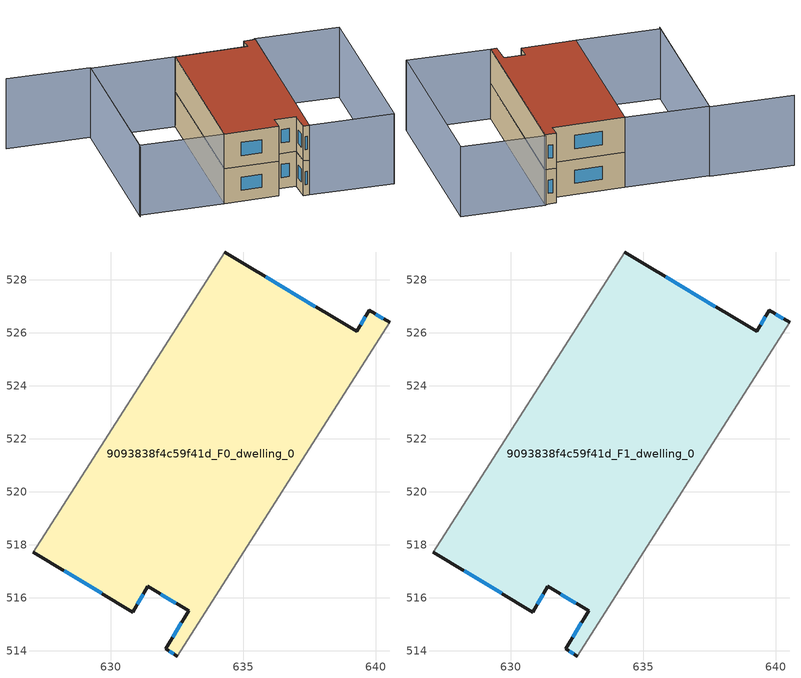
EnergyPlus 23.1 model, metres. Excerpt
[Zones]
9093838f4c59f41d_F0_dwelling_0
 floor ground (EU_floor_Construction): 639.76,526.86 640.53,526.4 632.51,513.8 632.07,514.07 632.93,515.51 631.4,516.43 630.82,515.46 627.07,517.72 634.29,529.06 639.28,526.06 z0
 wall outside (EU_wall_Construction): 627.07,517.72 630.82,515.46 631.4,516.43 632.93,515.51 632.07,514.07 632.51,513.8 / 640.53,526.4 639.76,526.86 639.28,526.06 634.29,529.06 z0:3
 wall adiabatic (EU_wall_Construction): 634.29,529.06 627.07,517.72 / 632.51,513.8 640.53,526.4 z0:3
 window (EU_Window_Construction): 632.66,515.06 632.34,514.52 / 631.88,516.14 632.45,515.8 / 631,515.77 631.22,516.13 / 628.24,517.02 629.65,516.17 / 637.72,526.99 635.84,528.12 / 639.61,526.61 639.43,526.31 / 640.29,526.54 640,526.71 / 632.2,513.99 632.37,513.89 z0.93:2.07
9093838f4c59f41d_F1_dwelling_0
 floor to 9093838f4c59f41d_F0_dwelling_0 (EU_floor_Construction): 639.76,526.86 640.53,526.4 632.51,513.8 632.07,514.07 632.93,515.51 631.4,516.43 630.82,515.46 627.07,517.72 634.29,529.06 639.28,526.06 z3
 wall outside (EU_wall_Construction): 627.07,517.72 630.82,515.46 631.4,516.43 632.93,515.51 632.07,514.07 632.51,513.8 / 640.53,526.4 639.76,526.86 639.28,526.06 634.29,529.06 z3:6
 wall adiabatic (EU_wall_Construction): 634.29,529.06 627.07,517.72 / 632.51,513.8 640.53,526.4 z3:6
 window (EU_Window_Construction): 632.66,515.06 632.34,514.52 / 631.88,516.14 632.45,515.8 / 631,515.77 631.22,516.13 / 628.24,517.02 629.65,516.17 / 637.72,526.99 635.84,528.12 / 639.61,526.61 639.43,526.31 / 640.29,526.54 640,526.71 / 632.2,513.99 632.37,513.89 z3.93:5.07
 roof outside (EU_roof_Construction): 632.93,515.51 632.07,514.07 632.51,513.8 640.53,526.4 639.76,526.86 639.28,526.06 634.29,529.06 627.07,517.72 630.82,515.46 631.4,516.43 z6
shading: 622.99,536.36 628.64,532.76 / 628.64,532.76 621.23,521.11 / 632.51,513.8 640.61,526.53 / 640.61,526.53 646.29,522.91 / 646.29,522.91 638.19,510.19 / 638.19,510.19 632.51,513.8 / 634.29,529.06 627.06,517.71 / 627.06,517.71 621.37,521.33 / 621.37,521.33 628.6,532.68 / 628.6,532.68 634.29,529.06 z0:6
[Building]
EU S2 Campaign: North Axis=0; Terrain=City; Solar Distribution=FullExterior
[Site:Location]
Montreal-Trudeau.Intl.AP: Latitude=45.4667; Longitude=-73.75; Time Zone=-5; Elevation=36
[SizingPeriod:WeatherFileDays]
AnnualSizingPeriod: Begin Month=1; Begin Day of Month=1; End Month=12; End Day of Month=31; Day of Week for Start Day=Monday; Use Weather File Daylight Saving Period=No; Use Weather File Rain and Snow Indicators=No
[MATERIAL]
EU_InternalMass_Material: Roughness=MediumRough; Thickness=0.1; Conductivity=1; Density=1800; Specific Heat=900; Thermal Absorptance=0.9; Solar Absorptance=0.7; Visible Absorptance=0.7
[MATERIAL:NOMASS] Roughness=MediumRough; Thermal Absorptance=0.9; Solar Absorptance=0.7; Visible Absorptance=0.7
Name | Thermal Resistance
EU_wall_NoMass; EU_floor_NoMass | 1.51479
EU_roof_NoMass | 2.84114
[WINDOWMATERIAL:SIMPLEGLAZINGSYSTEM]
EU_Window_SimpleGlazing: UFactor=3.53504; Solar Heat Gain Coefficient=0.8; Visible Transmittance=0.8
[CONSTRUCTION]
EU_wall_Construction: EU_wall_NoMass
EU_roof_Construction: EU_roof_NoMass
EU_floor_Construction: EU_floor_NoMass
EU_Window_Construction: EU_Window_SimpleGlazing
EU_InternalMass_Construction: EU_InternalMass_Material
[ZONE] Type=1; Multiplier=1; Ceiling Height=autocalculate; Floor Area=autocalculate; Part of Total Floor Area=Yes
Name | Volume
9093838f4c59f41d_F0_dwelling_0 | 266.957
9093838f4c59f41d_F1_dwelling_0 | 266.956
[INTERNALMASS] Construction=EU_InternalMass_Construction; Surface Area=88.9855
Name | Zone or ZoneList
9093838f4c59f41d_F0_dwelling_0_EU_InternalMass | 9093838f4c59f41d_F0_dwelling_0
9093838f4c59f41d_F1_dwelling_0_EU_InternalMass | 9093838f4c59f41d_F1_dwelling_0
[OTHEREQUIPMENT] Fuel Type=Electricity; Design Level Calculation Method=Watts/Area; Power per Zone Floor Area=1; Fraction Latent=0; Fraction Radiant=0; Fraction Lost=0; Carbon Dioxide Generation Rate=0; EndUse Subcategory=EU_Step8_InternalGains
Name | Zone or ZoneList or Space or SpaceList | Schedule
EU_Step8_InternalGain_9093838f4c59f41d_F0_dwelling_0_f000 | 9093838f4c59f41d_F0_dwelling_0 | EU_Step8_GainSchedule_9093838f4c59f41d_F0_dwelling_0_f000
EU_Step8_InternalGain_9093838f4c59f41d_F1_dwelling_0_f000 | 9093838f4c59f41d_F1_dwelling_0 | EU_Step8_GainSchedule_9093838f4c59f41d_F1_dwelling_0_f000
[ZONEVENTILATION:DESIGNFLOWRATE] Schedule=EU_AlwaysOn; Design Flow Rate Calculation Method=AirChanges/Hour; Air Changes per Hour=0.775154; Ventilation Type=Natural; Fan Pressure Rise=0; Fan Total Efficiency=1; Constant Term Coefficient=1; Temperature Term Coefficient=0; Velocity Term Coefficient=0; Velocity Squared Term Coefficient=0; Minimum Indoor Temperature=-100; Maximum Indoor Temperature=100; Delta Temperature=-100; Minimum Outdoor Temperature=-100; Maximum Outdoor Temperature=100; Maximum Wind Speed=40
Name | Zone or ZoneList or Space or SpaceList
EU_ConstantAir_9093838f4c59f41d_F0_dwelling_0 | 9093838f4c59f41d_F0_dwelling_0
EU_ConstantAir_9093838f4c59f41d_F1_dwelling_0 | 9093838f4c59f41d_F1_dwelling_0
[HVACTEMPLATE:THERMOSTAT] Constant Heating Setpoint=20; Constant Cooling Setpoint=50
EU_HeatOnly_9093838f4c59f41d_F0_dwelling_0; EU_HeatOnly_9093838f4c59f41d_F1_dwelling_0
[HVACTEMPLATE:ZONE:IDEALLOADSAIRSYSTEM] System Availability Schedule=EU_AlwaysOn; Maximum Heating Supply Air Temperature=50; Minimum Cooling Supply Air Temperature=13; Maximum Heating Supply Air Humidity Ratio=0.0156; Minimum Cooling Supply Air Humidity Ratio=0.0077; Heating Limit=NoLimit; Cooling Limit=NoLimit; Heating Availability Schedule=EU_AlwaysOn; Cooling Availability Schedule=EU_CoolingOff; Dehumidification Control Type=ConstantSensibleHeatRatio; Cooling Sensible Heat Ratio=0.7; Dehumidification Setpoint=60; Humidification Control Type=None; Humidification Setpoint=30; Outdoor Air Method=None; Outdoor Air Flow Rate per Person=0.00944; Outdoor Air Flow Rate per Zone Floor Area=0; Outdoor Air Flow Rate per Zone=0; Demand Controlled Ventilation Type=None; Outdoor Air Economizer Type=NoEconomizer; Heat Recovery Type=None; Sensible Heat Recovery Effectiveness=0.7; Latent Heat Recovery Effectiveness=0.65
Name | Template Thermostat
9093838f4c59f41d_F0_dwelling_0 | EU_HeatOnly_9093838f4c59f41d_F0_dwelling_0
9093838f4c59f41d_F1_dwelling_0 | EU_HeatOnly_9093838f4c59f41d_F1_dwelling_0
[SIZING:ZONE] Zone Cooling Design Supply Air Temperature Input Method=SupplyAirTemperature; Zone Cooling Design Supply Air Temperature=13; Zone Heating Design Supply Air Temperature Input Method=SupplyAirTemperature; Zone Heating Design Supply Air Temperature=50; Zone Cooling Design Supply Air Humidity Ratio=0.008; Zone Heating Design Supply Air Humidity Ratio=0.008; Cooling Design Air Flow Method=DesignDay; Cooling Design Air Flow Rate=0; Cooling Minimum Air Flow per Zone Floor Area=0.000762; Cooling Minimum Air Flow=0; Cooling Minimum Air Flow Fraction=0.2; Heating Design Air Flow Method=DesignDay; Heating Design Air Flow Rate=0; Heating Maximum Air Flow per Zone Floor Area=0.002032; Heating Maximum Air Flow=0.141576; Heating Maximum Air Flow Fraction=0.3; Account for Dedicated Outdoor Air System=No; Dedicated Outdoor Air System Control Strategy=NeutralSupplyAir; Dedicated Outdoor Air Low Setpoint Temperature for Design=autosize; Dedicated Outdoor Air High Setpoint Temperature for Design=autosize; Zone Load Sizing Method=Sensible Load Only No Latent Load; Zone Latent Cooling Design Supply Air Humidity Ratio Input Method=HumidityRatioDifference; Zone Cooling Design Supply Air Humidity Ratio Difference=0.005; Zone Latent Heating Design Supply Air Humidity Ratio Input Method=HumidityRatioDifference; Zone Humidification Design Supply Air Humidity Ratio Difference=0.005
9093838f4c59f41d_F0_dwelling_0; 9093838f4c59f41d_F1_dwelling_0
[SCHEDULE:CONSTANT]
Name | Hourly Value
EU_AlwaysOn | 1
EU_CoolingOff | 0
[SCHEDULE:FILE] Column Number=1; Rows to Skip at Top=0; Number of Hours of Data=8760; Column Separator=Comma; Interpolate to Timestep=No; Minutes per Item=60; Adjust Schedule for Daylight Savings=Yes
Name | File
EU_Step8_GainSchedule_9093838f4c59f41d_F0_dwelling_0_f000 | ../../schedules/9093838f4c59f41d/9093838f4c59f41d_F0_dwelling_0_f000_gain.csv
EU_Step8_GainSchedule_9093838f4c59f41d_F1_dwelling_0_f000 | ../../schedules/9093838f4c59f41d/9093838f4c59f41d_F1_dwelling_0_f000_gain.csv
